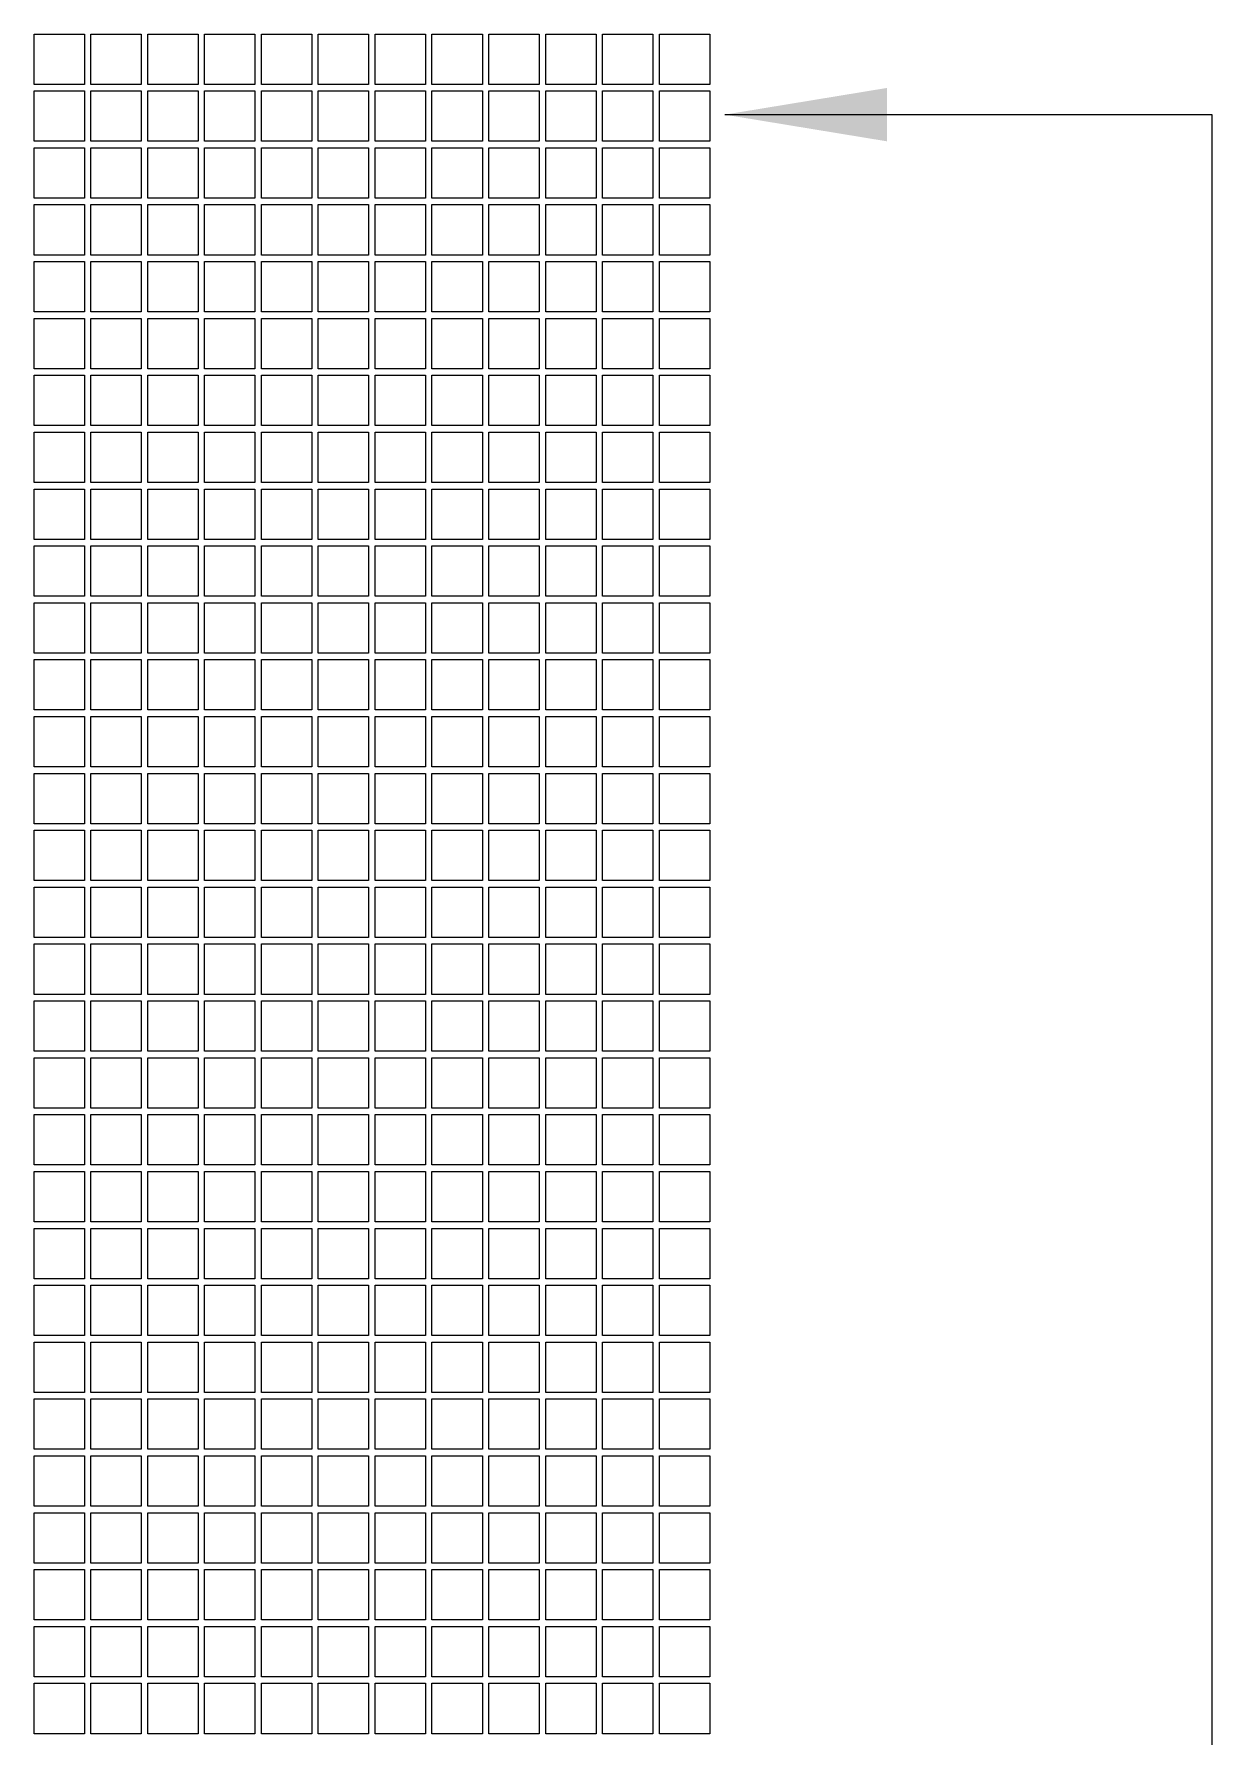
# Model space of a CAD drawing. Header units: millimetres. Extents: x -179 to 120, y 0 to 80.
# Drawn here: x 99.44 to 103.07, y 58.08 to 63.32 of the extents above; entities that cross this region are included whole.
import ezdxf

# ---------------------------------------------------------------- set-up
doc = ezdxf.new("R2010")
doc.units = ezdxf.units.MM
doc.header["$MEASUREMENT"] = 0
doc.layers.add('Index', color=7, linetype='Continuous')
doc.styles.get("Standard").update_dxf_attribs({"font": 'TIMES.TTF'})
doc.dimstyles.get("Standard").update_dxf_attribs({"dimtxt": 0.8, "dimasz": 0.75, "dimexe": 0.5, "dimexo": 0.5, "dimgap": 0.1, "dimtad": 0, "dimdec": 3, "dimdsep": 46, "dimtxsty": 'Standard', "dimcen": 0.09, "dimadec": 0, "dimazin": 2, "dimtfac": 1, "dimtdec": 3, "dimtmove": 0, "dimatfit": 3, "dimfxl": 0, "dimtolj": 1, "dimarcsym": 0})

msp = doc.modelspace()

# ---------------------------------------------------------------- linework, layer by layer
for points in [[(99.4409, 63.3213), (99.5959, 63.3213), (99.5959, 63.1663), (99.4409, 63.1663)], [(99.6159, 63.3213), (99.7709, 63.3213), (99.7709, 63.1663), (99.6159, 63.1663)], [(99.7909, 63.3213), (99.9459, 63.3213), (99.9459, 63.1663), (99.7909, 63.1663)], [(99.9659, 63.3213), (100.1209, 63.3213), (100.1209, 63.1663), (99.9659, 63.1663)], [(100.1409, 63.3213), (100.2959, 63.3213), (100.2959, 63.1663), (100.1409, 63.1663)], [(100.3159, 63.3213), (100.4709, 63.3213), (100.4709, 63.1663), (100.3159, 63.1663)], [(100.4909, 63.3213), (100.6459, 63.3213), (100.6459, 63.1663), (100.4909, 63.1663)], [(100.6659, 63.3213), (100.8209, 63.3213), (100.8209, 63.1663), (100.6659, 63.1663)], [(100.8409, 63.3213), (100.9959, 63.3213), (100.9959, 63.1663), (100.8409, 63.1663)], [(101.0159, 63.3213), (101.1709, 63.3213), (101.1709, 63.1663), (101.0159, 63.1663)], [(101.1909, 63.3213), (101.3459, 63.3213), (101.3459, 63.1663), (101.1909, 63.1663)], [(101.3659, 63.3213), (101.5209, 63.3213), (101.5209, 63.1663), (101.3659, 63.1663)], [(99.4409, 63.1463), (99.5959, 63.1463), (99.5959, 62.9913), (99.4409, 62.9913)], [(99.6159, 63.1463), (99.7709, 63.1463), (99.7709, 62.9913), (99.6159, 62.9913)], [(99.7909, 63.1463), (99.9459, 63.1463), (99.9459, 62.9913), (99.7909, 62.9913)], [(99.9659, 63.1463), (100.1209, 63.1463), (100.1209, 62.9913), (99.9659, 62.9913)], [(100.1409, 63.1463), (100.2959, 63.1463), (100.2959, 62.9913), (100.1409, 62.9913)], [(100.3159, 63.1463), (100.4709, 63.1463), (100.4709, 62.9913), (100.3159, 62.9913)], [(100.4909, 63.1463), (100.6459, 63.1463), (100.6459, 62.9913), (100.4909, 62.9913)], [(100.6659, 63.1463), (100.8209, 63.1463), (100.8209, 62.9913), (100.6659, 62.9913)], [(100.8409, 63.1463), (100.9959, 63.1463), (100.9959, 62.9913), (100.8409, 62.9913)], [(101.0159, 63.1463), (101.1709, 63.1463), (101.1709, 62.9913), (101.0159, 62.9913)], [(101.1909, 63.1463), (101.3459, 63.1463), (101.3459, 62.9913), (101.1909, 62.9913)], [(101.3659, 63.1463), (101.5209, 63.1463), (101.5209, 62.9913), (101.3659, 62.9913)], [(99.4409, 62.9713), (99.5959, 62.9713), (99.5959, 62.8163), (99.4409, 62.8163)], [(99.6159, 62.9713), (99.7709, 62.9713), (99.7709, 62.8163), (99.6159, 62.8163)], [(99.7909, 62.9713), (99.9459, 62.9713), (99.9459, 62.8163), (99.7909, 62.8163)], [(99.9659, 62.9713), (100.1209, 62.9713), (100.1209, 62.8163), (99.9659, 62.8163)], [(100.1409, 62.9713), (100.2959, 62.9713), (100.2959, 62.8163), (100.1409, 62.8163)], [(100.3159, 62.9713), (100.4709, 62.9713), (100.4709, 62.8163), (100.3159, 62.8163)], [(100.4909, 62.9713), (100.6459, 62.9713), (100.6459, 62.8163), (100.4909, 62.8163)], [(100.6659, 62.9713), (100.8209, 62.9713), (100.8209, 62.8163), (100.6659, 62.8163)], [(100.8409, 62.9713), (100.9959, 62.9713), (100.9959, 62.8163), (100.8409, 62.8163)], [(101.0159, 62.9713), (101.1709, 62.9713), (101.1709, 62.8163), (101.0159, 62.8163)], [(101.1909, 62.9713), (101.3459, 62.9713), (101.3459, 62.8163), (101.1909, 62.8163)], [(101.3659, 62.9713), (101.5209, 62.9713), (101.5209, 62.8163), (101.3659, 62.8163)], [(99.4409, 62.7963), (99.5959, 62.7963), (99.5959, 62.6413), (99.4409, 62.6413)], [(99.6159, 62.7963), (99.7709, 62.7963), (99.7709, 62.6413), (99.6159, 62.6413)], [(99.7909, 62.7963), (99.9459, 62.7963), (99.9459, 62.6413), (99.7909, 62.6413)], [(99.9659, 62.7963), (100.1209, 62.7963), (100.1209, 62.6413), (99.9659, 62.6413)], [(100.1409, 62.7963), (100.2959, 62.7963), (100.2959, 62.6413), (100.1409, 62.6413)], [(100.3159, 62.7963), (100.4709, 62.7963), (100.4709, 62.6413), (100.3159, 62.6413)], [(100.4909, 62.7963), (100.6459, 62.7963), (100.6459, 62.6413), (100.4909, 62.6413)], [(100.6659, 62.7963), (100.8209, 62.7963), (100.8209, 62.6413), (100.6659, 62.6413)], [(100.8409, 62.7963), (100.9959, 62.7963), (100.9959, 62.6413), (100.8409, 62.6413)], [(101.0159, 62.7963), (101.1709, 62.7963), (101.1709, 62.6413), (101.0159, 62.6413)], [(101.1909, 62.7963), (101.3459, 62.7963), (101.3459, 62.6413), (101.1909, 62.6413)], [(101.3659, 62.7963), (101.5209, 62.7963), (101.5209, 62.6413), (101.3659, 62.6413)], [(99.4409, 62.6213), (99.5959, 62.6213), (99.5959, 62.4663), (99.4409, 62.4663)], [(99.6159, 62.6213), (99.7709, 62.6213), (99.7709, 62.4663), (99.6159, 62.4663)], [(99.7909, 62.6213), (99.9459, 62.6213), (99.9459, 62.4663), (99.7909, 62.4663)], [(99.9659, 62.6213), (100.1209, 62.6213), (100.1209, 62.4663), (99.9659, 62.4663)], [(100.1409, 62.6213), (100.2959, 62.6213), (100.2959, 62.4663), (100.1409, 62.4663)], [(100.3159, 62.6213), (100.4709, 62.6213), (100.4709, 62.4663), (100.3159, 62.4663)], [(100.4909, 62.6213), (100.6459, 62.6213), (100.6459, 62.4663), (100.4909, 62.4663)], [(100.6659, 62.6213), (100.8209, 62.6213), (100.8209, 62.4663), (100.6659, 62.4663)], [(100.8409, 62.6213), (100.9959, 62.6213), (100.9959, 62.4663), (100.8409, 62.4663)], [(101.0159, 62.6213), (101.1709, 62.6213), (101.1709, 62.4663), (101.0159, 62.4663)], [(101.1909, 62.6213), (101.3459, 62.6213), (101.3459, 62.4663), (101.1909, 62.4663)], [(101.3659, 62.6213), (101.5209, 62.6213), (101.5209, 62.4663), (101.3659, 62.4663)], [(99.4409, 62.4463), (99.5959, 62.4463), (99.5959, 62.2913), (99.4409, 62.2913)], [(99.6159, 62.4463), (99.7709, 62.4463), (99.7709, 62.2913), (99.6159, 62.2913)], [(99.7909, 62.4463), (99.9459, 62.4463), (99.9459, 62.2913), (99.7909, 62.2913)], [(99.9659, 62.4463), (100.1209, 62.4463), (100.1209, 62.2913), (99.9659, 62.2913)], [(100.1409, 62.4463), (100.2959, 62.4463), (100.2959, 62.2913), (100.1409, 62.2913)], [(100.3159, 62.4463), (100.4709, 62.4463), (100.4709, 62.2913), (100.3159, 62.2913)], [(100.4909, 62.4463), (100.6459, 62.4463), (100.6459, 62.2913), (100.4909, 62.2913)], [(100.6659, 62.4463), (100.8209, 62.4463), (100.8209, 62.2913), (100.6659, 62.2913)], [(100.8409, 62.4463), (100.9959, 62.4463), (100.9959, 62.2913), (100.8409, 62.2913)], [(101.0159, 62.4463), (101.1709, 62.4463), (101.1709, 62.2913), (101.0159, 62.2913)], [(101.1909, 62.4463), (101.3459, 62.4463), (101.3459, 62.2913), (101.1909, 62.2913)], [(101.3659, 62.4463), (101.5209, 62.4463), (101.5209, 62.2913), (101.3659, 62.2913)], [(99.4409, 62.2713), (99.5959, 62.2713), (99.5959, 62.1163), (99.4409, 62.1163)], [(99.6159, 62.2713), (99.7709, 62.2713), (99.7709, 62.1163), (99.6159, 62.1163)], [(99.7909, 62.2713), (99.9459, 62.2713), (99.9459, 62.1163), (99.7909, 62.1163)], [(99.9659, 62.2713), (100.1209, 62.2713), (100.1209, 62.1163), (99.9659, 62.1163)], [(100.1409, 62.2713), (100.2959, 62.2713), (100.2959, 62.1163), (100.1409, 62.1163)], [(100.3159, 62.2713), (100.4709, 62.2713), (100.4709, 62.1163), (100.3159, 62.1163)], [(100.4909, 62.2713), (100.6459, 62.2713), (100.6459, 62.1163), (100.4909, 62.1163)], [(100.6659, 62.2713), (100.8209, 62.2713), (100.8209, 62.1163), (100.6659, 62.1163)], [(100.8409, 62.2713), (100.9959, 62.2713), (100.9959, 62.1163), (100.8409, 62.1163)], [(101.0159, 62.2713), (101.1709, 62.2713), (101.1709, 62.1163), (101.0159, 62.1163)], [(101.1909, 62.2713), (101.3459, 62.2713), (101.3459, 62.1163), (101.1909, 62.1163)], [(101.3659, 62.2713), (101.5209, 62.2713), (101.5209, 62.1163), (101.3659, 62.1163)], [(99.4409, 62.0963), (99.5959, 62.0963), (99.5959, 61.9413), (99.4409, 61.9413)], [(99.6159, 62.0963), (99.7709, 62.0963), (99.7709, 61.9413), (99.6159, 61.9413)], [(99.7909, 62.0963), (99.9459, 62.0963), (99.9459, 61.9413), (99.7909, 61.9413)], [(99.9659, 62.0963), (100.1209, 62.0963), (100.1209, 61.9413), (99.9659, 61.9413)], [(100.1409, 62.0963), (100.2959, 62.0963), (100.2959, 61.9413), (100.1409, 61.9413)], [(100.3159, 62.0963), (100.4709, 62.0963), (100.4709, 61.9413), (100.3159, 61.9413)], [(100.4909, 62.0963), (100.6459, 62.0963), (100.6459, 61.9413), (100.4909, 61.9413)], [(100.6659, 62.0963), (100.8209, 62.0963), (100.8209, 61.9413), (100.6659, 61.9413)], [(100.8409, 62.0963), (100.9959, 62.0963), (100.9959, 61.9413), (100.8409, 61.9413)], [(101.0159, 62.0963), (101.1709, 62.0963), (101.1709, 61.9413), (101.0159, 61.9413)], [(101.1909, 62.0963), (101.3459, 62.0963), (101.3459, 61.9413), (101.1909, 61.9413)], [(101.3659, 62.0963), (101.5209, 62.0963), (101.5209, 61.9413), (101.3659, 61.9413)], [(99.4409, 61.9213), (99.5959, 61.9213), (99.5959, 61.7663), (99.4409, 61.7663)], [(99.6159, 61.9213), (99.7709, 61.9213), (99.7709, 61.7663), (99.6159, 61.7663)], [(99.7909, 61.9213), (99.9459, 61.9213), (99.9459, 61.7663), (99.7909, 61.7663)], [(99.9659, 61.9213), (100.1209, 61.9213), (100.1209, 61.7663), (99.9659, 61.7663)], [(100.1409, 61.9213), (100.2959, 61.9213), (100.2959, 61.7663), (100.1409, 61.7663)], [(100.3159, 61.9213), (100.4709, 61.9213), (100.4709, 61.7663), (100.3159, 61.7663)], [(100.4909, 61.9213), (100.6459, 61.9213), (100.6459, 61.7663), (100.4909, 61.7663)], [(100.6659, 61.9213), (100.8209, 61.9213), (100.8209, 61.7663), (100.6659, 61.7663)], [(100.8409, 61.9213), (100.9959, 61.9213), (100.9959, 61.7663), (100.8409, 61.7663)], [(101.0159, 61.9213), (101.1709, 61.9213), (101.1709, 61.7663), (101.0159, 61.7663)], [(101.1909, 61.9213), (101.3459, 61.9213), (101.3459, 61.7663), (101.1909, 61.7663)], [(101.3659, 61.9213), (101.5209, 61.9213), (101.5209, 61.7663), (101.3659, 61.7663)], [(99.4409, 61.7463), (99.5959, 61.7463), (99.5959, 61.5913), (99.4409, 61.5913)], [(99.6159, 61.7463), (99.7709, 61.7463), (99.7709, 61.5913), (99.6159, 61.5913)], [(99.7909, 61.7463), (99.9459, 61.7463), (99.9459, 61.5913), (99.7909, 61.5913)], [(99.9659, 61.7463), (100.1209, 61.7463), (100.1209, 61.5913), (99.9659, 61.5913)], [(100.1409, 61.7463), (100.2959, 61.7463), (100.2959, 61.5913), (100.1409, 61.5913)], [(100.3159, 61.7463), (100.4709, 61.7463), (100.4709, 61.5913), (100.3159, 61.5913)], [(100.4909, 61.7463), (100.6459, 61.7463), (100.6459, 61.5913), (100.4909, 61.5913)], [(100.6659, 61.7463), (100.8209, 61.7463), (100.8209, 61.5913), (100.6659, 61.5913)], [(100.8409, 61.7463), (100.9959, 61.7463), (100.9959, 61.5913), (100.8409, 61.5913)], [(101.0159, 61.7463), (101.1709, 61.7463), (101.1709, 61.5913), (101.0159, 61.5913)], [(101.1909, 61.7463), (101.3459, 61.7463), (101.3459, 61.5913), (101.1909, 61.5913)], [(101.3659, 61.7463), (101.5209, 61.7463), (101.5209, 61.5913), (101.3659, 61.5913)], [(99.4409, 61.5713), (99.5959, 61.5713), (99.5959, 61.4163), (99.4409, 61.4163)], [(99.6159, 61.5713), (99.7709, 61.5713), (99.7709, 61.4163), (99.6159, 61.4163)], [(99.7909, 61.5713), (99.9459, 61.5713), (99.9459, 61.4163), (99.7909, 61.4163)], [(99.9659, 61.5713), (100.1209, 61.5713), (100.1209, 61.4163), (99.9659, 61.4163)], [(100.1409, 61.5713), (100.2959, 61.5713), (100.2959, 61.4163), (100.1409, 61.4163)], [(100.3159, 61.5713), (100.4709, 61.5713), (100.4709, 61.4163), (100.3159, 61.4163)], [(100.4909, 61.5713), (100.6459, 61.5713), (100.6459, 61.4163), (100.4909, 61.4163)], [(100.6659, 61.5713), (100.8209, 61.5713), (100.8209, 61.4163), (100.6659, 61.4163)], [(100.8409, 61.5713), (100.9959, 61.5713), (100.9959, 61.4163), (100.8409, 61.4163)], [(101.0159, 61.5713), (101.1709, 61.5713), (101.1709, 61.4163), (101.0159, 61.4163)], [(101.1909, 61.5713), (101.3459, 61.5713), (101.3459, 61.4163), (101.1909, 61.4163)], [(101.3659, 61.5713), (101.5209, 61.5713), (101.5209, 61.4163), (101.3659, 61.4163)], [(99.4409, 61.3963), (99.5959, 61.3963), (99.5959, 61.2413), (99.4409, 61.2413)], [(99.6159, 61.3963), (99.7709, 61.3963), (99.7709, 61.2413), (99.6159, 61.2413)], [(99.7909, 61.3963), (99.9459, 61.3963), (99.9459, 61.2413), (99.7909, 61.2413)], [(99.9659, 61.3963), (100.1209, 61.3963), (100.1209, 61.2413), (99.9659, 61.2413)], [(100.1409, 61.3963), (100.2959, 61.3963), (100.2959, 61.2413), (100.1409, 61.2413)], [(100.3159, 61.3963), (100.4709, 61.3963), (100.4709, 61.2413), (100.3159, 61.2413)], [(100.4909, 61.3963), (100.6459, 61.3963), (100.6459, 61.2413), (100.4909, 61.2413)], [(100.6659, 61.3963), (100.8209, 61.3963), (100.8209, 61.2413), (100.6659, 61.2413)], [(100.8409, 61.3963), (100.9959, 61.3963), (100.9959, 61.2413), (100.8409, 61.2413)], [(101.0159, 61.3963), (101.1709, 61.3963), (101.1709, 61.2413), (101.0159, 61.2413)], [(101.1909, 61.3963), (101.3459, 61.3963), (101.3459, 61.2413), (101.1909, 61.2413)], [(101.3659, 61.3963), (101.5209, 61.3963), (101.5209, 61.2413), (101.3659, 61.2413)], [(99.4409, 61.2213), (99.5959, 61.2213), (99.5959, 61.0663), (99.4409, 61.0663)], [(99.6159, 61.2213), (99.7709, 61.2213), (99.7709, 61.0663), (99.6159, 61.0663)], [(99.7909, 61.2213), (99.9459, 61.2213), (99.9459, 61.0663), (99.7909, 61.0663)], [(99.9659, 61.2213), (100.1209, 61.2213), (100.1209, 61.0663), (99.9659, 61.0663)], [(100.1409, 61.2213), (100.2959, 61.2213), (100.2959, 61.0663), (100.1409, 61.0663)], [(100.3159, 61.2213), (100.4709, 61.2213), (100.4709, 61.0663), (100.3159, 61.0663)], [(100.4909, 61.2213), (100.6459, 61.2213), (100.6459, 61.0663), (100.4909, 61.0663)], [(100.6659, 61.2213), (100.8209, 61.2213), (100.8209, 61.0663), (100.6659, 61.0663)], [(100.8409, 61.2213), (100.9959, 61.2213), (100.9959, 61.0663), (100.8409, 61.0663)], [(101.0159, 61.2213), (101.1709, 61.2213), (101.1709, 61.0663), (101.0159, 61.0663)], [(101.1909, 61.2213), (101.3459, 61.2213), (101.3459, 61.0663), (101.1909, 61.0663)], [(101.3659, 61.2213), (101.5209, 61.2213), (101.5209, 61.0663), (101.3659, 61.0663)], [(99.4409, 61.0463), (99.5959, 61.0463), (99.5959, 60.8913), (99.4409, 60.8913)], [(99.6159, 61.0463), (99.7709, 61.0463), (99.7709, 60.8913), (99.6159, 60.8913)], [(99.7909, 61.0463), (99.9459, 61.0463), (99.9459, 60.8913), (99.7909, 60.8913)], [(99.9659, 61.0463), (100.1209, 61.0463), (100.1209, 60.8913), (99.9659, 60.8913)], [(100.1409, 61.0463), (100.2959, 61.0463), (100.2959, 60.8913), (100.1409, 60.8913)], [(100.3159, 61.0463), (100.4709, 61.0463), (100.4709, 60.8913), (100.3159, 60.8913)], [(100.4909, 61.0463), (100.6459, 61.0463), (100.6459, 60.8913), (100.4909, 60.8913)], [(100.6659, 61.0463), (100.8209, 61.0463), (100.8209, 60.8913), (100.6659, 60.8913)], [(100.8409, 61.0463), (100.9959, 61.0463), (100.9959, 60.8913), (100.8409, 60.8913)], [(101.0159, 61.0463), (101.1709, 61.0463), (101.1709, 60.8913), (101.0159, 60.8913)], [(101.1909, 61.0463), (101.3459, 61.0463), (101.3459, 60.8913), (101.1909, 60.8913)], [(101.3659, 61.0463), (101.5209, 61.0463), (101.5209, 60.8913), (101.3659, 60.8913)], [(99.4409, 60.8713), (99.5959, 60.8713), (99.5959, 60.7163), (99.4409, 60.7163)], [(99.6159, 60.8713), (99.7709, 60.8713), (99.7709, 60.7163), (99.6159, 60.7163)], [(99.7909, 60.8713), (99.9459, 60.8713), (99.9459, 60.7163), (99.7909, 60.7163)], [(99.9659, 60.8713), (100.1209, 60.8713), (100.1209, 60.7163), (99.9659, 60.7163)], [(100.1409, 60.8713), (100.2959, 60.8713), (100.2959, 60.7163), (100.1409, 60.7163)], [(100.3159, 60.8713), (100.4709, 60.8713), (100.4709, 60.7163), (100.3159, 60.7163)], [(100.4909, 60.8713), (100.6459, 60.8713), (100.6459, 60.7163), (100.4909, 60.7163)], [(100.6659, 60.8713), (100.8209, 60.8713), (100.8209, 60.7163), (100.6659, 60.7163)], [(100.8409, 60.8713), (100.9959, 60.8713), (100.9959, 60.7163), (100.8409, 60.7163)], [(101.0159, 60.8713), (101.1709, 60.8713), (101.1709, 60.7163), (101.0159, 60.7163)], [(101.1909, 60.8713), (101.3459, 60.8713), (101.3459, 60.7163), (101.1909, 60.7163)], [(101.3659, 60.8713), (101.5209, 60.8713), (101.5209, 60.7163), (101.3659, 60.7163)], [(99.4409, 60.6963), (99.5959, 60.6963), (99.5959, 60.5413), (99.4409, 60.5413)], [(99.6159, 60.6963), (99.7709, 60.6963), (99.7709, 60.5413), (99.6159, 60.5413)], [(99.7909, 60.6963), (99.9459, 60.6963), (99.9459, 60.5413), (99.7909, 60.5413)], [(99.9659, 60.6963), (100.1209, 60.6963), (100.1209, 60.5413), (99.9659, 60.5413)], [(100.1409, 60.6963), (100.2959, 60.6963), (100.2959, 60.5413), (100.1409, 60.5413)], [(100.3159, 60.6963), (100.4709, 60.6963), (100.4709, 60.5413), (100.3159, 60.5413)], [(100.4909, 60.6963), (100.6459, 60.6963), (100.6459, 60.5413), (100.4909, 60.5413)], [(100.6659, 60.6963), (100.8209, 60.6963), (100.8209, 60.5413), (100.6659, 60.5413)], [(100.8409, 60.6963), (100.9959, 60.6963), (100.9959, 60.5413), (100.8409, 60.5413)], [(101.0159, 60.6963), (101.1709, 60.6963), (101.1709, 60.5413), (101.0159, 60.5413)], [(101.1909, 60.6963), (101.3459, 60.6963), (101.3459, 60.5413), (101.1909, 60.5413)], [(101.3659, 60.6963), (101.5209, 60.6963), (101.5209, 60.5413), (101.3659, 60.5413)], [(99.4409, 60.5213), (99.5959, 60.5213), (99.5959, 60.3663), (99.4409, 60.3663)], [(99.6159, 60.5213), (99.7709, 60.5213), (99.7709, 60.3663), (99.6159, 60.3663)], [(99.7909, 60.5213), (99.9459, 60.5213), (99.9459, 60.3663), (99.7909, 60.3663)], [(99.9659, 60.5213), (100.1209, 60.5213), (100.1209, 60.3663), (99.9659, 60.3663)], [(100.1409, 60.5213), (100.2959, 60.5213), (100.2959, 60.3663), (100.1409, 60.3663)], [(100.3159, 60.5213), (100.4709, 60.5213), (100.4709, 60.3663), (100.3159, 60.3663)], [(100.4909, 60.5213), (100.6459, 60.5213), (100.6459, 60.3663), (100.4909, 60.3663)], [(100.6659, 60.5213), (100.8209, 60.5213), (100.8209, 60.3663), (100.6659, 60.3663)], [(100.8409, 60.5213), (100.9959, 60.5213), (100.9959, 60.3663), (100.8409, 60.3663)], [(101.0159, 60.5213), (101.1709, 60.5213), (101.1709, 60.3663), (101.0159, 60.3663)], [(101.1909, 60.5213), (101.3459, 60.5213), (101.3459, 60.3663), (101.1909, 60.3663)], [(101.3659, 60.5213), (101.5209, 60.5213), (101.5209, 60.3663), (101.3659, 60.3663)], [(99.4409, 60.3463), (99.5959, 60.3463), (99.5959, 60.1913), (99.4409, 60.1913)], [(99.6159, 60.3463), (99.7709, 60.3463), (99.7709, 60.1913), (99.6159, 60.1913)], [(99.7909, 60.3463), (99.9459, 60.3463), (99.9459, 60.1913), (99.7909, 60.1913)], [(99.9659, 60.3463), (100.1209, 60.3463), (100.1209, 60.1913), (99.9659, 60.1913)], [(100.1409, 60.3463), (100.2959, 60.3463), (100.2959, 60.1913), (100.1409, 60.1913)], [(100.3159, 60.3463), (100.4709, 60.3463), (100.4709, 60.1913), (100.3159, 60.1913)], [(100.4909, 60.3463), (100.6459, 60.3463), (100.6459, 60.1913), (100.4909, 60.1913)], [(100.6659, 60.3463), (100.8209, 60.3463), (100.8209, 60.1913), (100.6659, 60.1913)], [(100.8409, 60.3463), (100.9959, 60.3463), (100.9959, 60.1913), (100.8409, 60.1913)], [(101.0159, 60.3463), (101.1709, 60.3463), (101.1709, 60.1913), (101.0159, 60.1913)], [(101.1909, 60.3463), (101.3459, 60.3463), (101.3459, 60.1913), (101.1909, 60.1913)], [(101.3659, 60.3463), (101.5209, 60.3463), (101.5209, 60.1913), (101.3659, 60.1913)], [(99.4409, 60.1713), (99.5959, 60.1713), (99.5959, 60.0163), (99.4409, 60.0163)], [(99.6159, 60.1713), (99.7709, 60.1713), (99.7709, 60.0163), (99.6159, 60.0163)], [(99.7909, 60.1713), (99.9459, 60.1713), (99.9459, 60.0163), (99.7909, 60.0163)], [(99.9659, 60.1713), (100.1209, 60.1713), (100.1209, 60.0163), (99.9659, 60.0163)], [(100.1409, 60.1713), (100.2959, 60.1713), (100.2959, 60.0163), (100.1409, 60.0163)], [(100.3159, 60.1713), (100.4709, 60.1713), (100.4709, 60.0163), (100.3159, 60.0163)], [(100.4909, 60.1713), (100.6459, 60.1713), (100.6459, 60.0163), (100.4909, 60.0163)], [(100.6659, 60.1713), (100.8209, 60.1713), (100.8209, 60.0163), (100.6659, 60.0163)], [(100.8409, 60.1713), (100.9959, 60.1713), (100.9959, 60.0163), (100.8409, 60.0163)], [(101.0159, 60.1713), (101.1709, 60.1713), (101.1709, 60.0163), (101.0159, 60.0163)], [(101.1909, 60.1713), (101.3459, 60.1713), (101.3459, 60.0163), (101.1909, 60.0163)], [(101.3659, 60.1713), (101.5209, 60.1713), (101.5209, 60.0163), (101.3659, 60.0163)], [(99.4409, 59.9963), (99.5959, 59.9963), (99.5959, 59.8413), (99.4409, 59.8413)], [(99.6159, 59.9963), (99.7709, 59.9963), (99.7709, 59.8413), (99.6159, 59.8413)], [(99.7909, 59.9963), (99.9459, 59.9963), (99.9459, 59.8413), (99.7909, 59.8413)], [(99.9659, 59.9963), (100.1209, 59.9963), (100.1209, 59.8413), (99.9659, 59.8413)], [(100.1409, 59.9963), (100.2959, 59.9963), (100.2959, 59.8413), (100.1409, 59.8413)], [(100.3159, 59.9963), (100.4709, 59.9963), (100.4709, 59.8413), (100.3159, 59.8413)], [(100.4909, 59.9963), (100.6459, 59.9963), (100.6459, 59.8413), (100.4909, 59.8413)], [(100.6659, 59.9963), (100.8209, 59.9963), (100.8209, 59.8413), (100.6659, 59.8413)], [(100.8409, 59.9963), (100.9959, 59.9963), (100.9959, 59.8413), (100.8409, 59.8413)], [(101.0159, 59.9963), (101.1709, 59.9963), (101.1709, 59.8413), (101.0159, 59.8413)], [(101.1909, 59.9963), (101.3459, 59.9963), (101.3459, 59.8413), (101.1909, 59.8413)], [(101.3659, 59.9963), (101.5209, 59.9963), (101.5209, 59.8413), (101.3659, 59.8413)], [(99.4409, 59.8213), (99.5959, 59.8213), (99.5959, 59.6663), (99.4409, 59.6663)], [(99.6159, 59.8213), (99.7709, 59.8213), (99.7709, 59.6663), (99.6159, 59.6663)], [(99.7909, 59.8213), (99.9459, 59.8213), (99.9459, 59.6663), (99.7909, 59.6663)], [(99.9659, 59.8213), (100.1209, 59.8213), (100.1209, 59.6663), (99.9659, 59.6663)], [(100.1409, 59.8213), (100.2959, 59.8213), (100.2959, 59.6663), (100.1409, 59.6663)], [(100.3159, 59.8213), (100.4709, 59.8213), (100.4709, 59.6663), (100.3159, 59.6663)], [(100.4909, 59.8213), (100.6459, 59.8213), (100.6459, 59.6663), (100.4909, 59.6663)], [(100.6659, 59.8213), (100.8209, 59.8213), (100.8209, 59.6663), (100.6659, 59.6663)], [(100.8409, 59.8213), (100.9959, 59.8213), (100.9959, 59.6663), (100.8409, 59.6663)], [(101.0159, 59.8213), (101.1709, 59.8213), (101.1709, 59.6663), (101.0159, 59.6663)], [(101.1909, 59.8213), (101.3459, 59.8213), (101.3459, 59.6663), (101.1909, 59.6663)], [(101.3659, 59.8213), (101.5209, 59.8213), (101.5209, 59.6663), (101.3659, 59.6663)], [(99.4409, 59.6463), (99.5959, 59.6463), (99.5959, 59.4913), (99.4409, 59.4913)], [(99.6159, 59.6463), (99.7709, 59.6463), (99.7709, 59.4913), (99.6159, 59.4913)], [(99.7909, 59.6463), (99.9459, 59.6463), (99.9459, 59.4913), (99.7909, 59.4913)], [(99.9659, 59.6463), (100.1209, 59.6463), (100.1209, 59.4913), (99.9659, 59.4913)], [(100.1409, 59.6463), (100.2959, 59.6463), (100.2959, 59.4913), (100.1409, 59.4913)], [(100.3159, 59.6463), (100.4709, 59.6463), (100.4709, 59.4913), (100.3159, 59.4913)], [(100.4909, 59.6463), (100.6459, 59.6463), (100.6459, 59.4913), (100.4909, 59.4913)], [(100.6659, 59.6463), (100.8209, 59.6463), (100.8209, 59.4913), (100.6659, 59.4913)], [(100.8409, 59.6463), (100.9959, 59.6463), (100.9959, 59.4913), (100.8409, 59.4913)], [(101.0159, 59.6463), (101.1709, 59.6463), (101.1709, 59.4913), (101.0159, 59.4913)], [(101.1909, 59.6463), (101.3459, 59.6463), (101.3459, 59.4913), (101.1909, 59.4913)], [(101.3659, 59.6463), (101.5209, 59.6463), (101.5209, 59.4913), (101.3659, 59.4913)], [(99.4409, 59.4713), (99.5959, 59.4713), (99.5959, 59.3163), (99.4409, 59.3163)], [(99.6159, 59.4713), (99.7709, 59.4713), (99.7709, 59.3163), (99.6159, 59.3163)], [(99.7909, 59.4713), (99.9459, 59.4713), (99.9459, 59.3163), (99.7909, 59.3163)], [(99.9659, 59.4713), (100.1209, 59.4713), (100.1209, 59.3163), (99.9659, 59.3163)], [(100.1409, 59.4713), (100.2959, 59.4713), (100.2959, 59.3163), (100.1409, 59.3163)], [(100.3159, 59.4713), (100.4709, 59.4713), (100.4709, 59.3163), (100.3159, 59.3163)], [(100.4909, 59.4713), (100.6459, 59.4713), (100.6459, 59.3163), (100.4909, 59.3163)], [(100.6659, 59.4713), (100.8209, 59.4713), (100.8209, 59.3163), (100.6659, 59.3163)], [(100.8409, 59.4713), (100.9959, 59.4713), (100.9959, 59.3163), (100.8409, 59.3163)], [(101.0159, 59.4713), (101.1709, 59.4713), (101.1709, 59.3163), (101.0159, 59.3163)], [(101.1909, 59.4713), (101.3459, 59.4713), (101.3459, 59.3163), (101.1909, 59.3163)], [(101.3659, 59.4713), (101.5209, 59.4713), (101.5209, 59.3163), (101.3659, 59.3163)], [(99.4409, 59.2963), (99.5959, 59.2963), (99.5959, 59.1413), (99.4409, 59.1413)], [(99.6159, 59.2963), (99.7709, 59.2963), (99.7709, 59.1413), (99.6159, 59.1413)], [(99.7909, 59.2963), (99.9459, 59.2963), (99.9459, 59.1413), (99.7909, 59.1413)], [(99.9659, 59.2963), (100.1209, 59.2963), (100.1209, 59.1413), (99.9659, 59.1413)], [(100.1409, 59.2963), (100.2959, 59.2963), (100.2959, 59.1413), (100.1409, 59.1413)], [(100.3159, 59.2963), (100.4709, 59.2963), (100.4709, 59.1413), (100.3159, 59.1413)], [(100.4909, 59.2963), (100.6459, 59.2963), (100.6459, 59.1413), (100.4909, 59.1413)], [(100.6659, 59.2963), (100.8209, 59.2963), (100.8209, 59.1413), (100.6659, 59.1413)], [(100.8409, 59.2963), (100.9959, 59.2963), (100.9959, 59.1413), (100.8409, 59.1413)], [(101.0159, 59.2963), (101.1709, 59.2963), (101.1709, 59.1413), (101.0159, 59.1413)], [(101.1909, 59.2963), (101.3459, 59.2963), (101.3459, 59.1413), (101.1909, 59.1413)], [(101.3659, 59.2963), (101.5209, 59.2963), (101.5209, 59.1413), (101.3659, 59.1413)], [(99.4409, 59.1213), (99.5959, 59.1213), (99.5959, 58.9663), (99.4409, 58.9663)], [(99.6159, 59.1213), (99.7709, 59.1213), (99.7709, 58.9663), (99.6159, 58.9663)], [(99.7909, 59.1213), (99.9459, 59.1213), (99.9459, 58.9663), (99.7909, 58.9663)], [(99.9659, 59.1213), (100.1209, 59.1213), (100.1209, 58.9663), (99.9659, 58.9663)], [(100.1409, 59.1213), (100.2959, 59.1213), (100.2959, 58.9663), (100.1409, 58.9663)], [(100.3159, 59.1213), (100.4709, 59.1213), (100.4709, 58.9663), (100.3159, 58.9663)], [(100.4909, 59.1213), (100.6459, 59.1213), (100.6459, 58.9663), (100.4909, 58.9663)], [(100.6659, 59.1213), (100.8209, 59.1213), (100.8209, 58.9663), (100.6659, 58.9663)], [(100.8409, 59.1213), (100.9959, 59.1213), (100.9959, 58.9663), (100.8409, 58.9663)], [(101.0159, 59.1213), (101.1709, 59.1213), (101.1709, 58.9663), (101.0159, 58.9663)], [(101.1909, 59.1213), (101.3459, 59.1213), (101.3459, 58.9663), (101.1909, 58.9663)], [(101.3659, 59.1213), (101.5209, 59.1213), (101.5209, 58.9663), (101.3659, 58.9663)], [(99.4409, 58.9463), (99.5959, 58.9463), (99.5959, 58.7913), (99.4409, 58.7913)], [(99.6159, 58.9463), (99.7709, 58.9463), (99.7709, 58.7913), (99.6159, 58.7913)], [(99.7909, 58.9463), (99.9459, 58.9463), (99.9459, 58.7913), (99.7909, 58.7913)], [(99.9659, 58.9463), (100.1209, 58.9463), (100.1209, 58.7913), (99.9659, 58.7913)], [(100.1409, 58.9463), (100.2959, 58.9463), (100.2959, 58.7913), (100.1409, 58.7913)], [(100.3159, 58.9463), (100.4709, 58.9463), (100.4709, 58.7913), (100.3159, 58.7913)], [(100.4909, 58.9463), (100.6459, 58.9463), (100.6459, 58.7913), (100.4909, 58.7913)], [(100.6659, 58.9463), (100.8209, 58.9463), (100.8209, 58.7913), (100.6659, 58.7913)], [(100.8409, 58.9463), (100.9959, 58.9463), (100.9959, 58.7913), (100.8409, 58.7913)], [(101.0159, 58.9463), (101.1709, 58.9463), (101.1709, 58.7913), (101.0159, 58.7913)], [(101.1909, 58.9463), (101.3459, 58.9463), (101.3459, 58.7913), (101.1909, 58.7913)], [(101.3659, 58.9463), (101.5209, 58.9463), (101.5209, 58.7913), (101.3659, 58.7913)], [(99.4409, 58.7713), (99.5959, 58.7713), (99.5959, 58.6163), (99.4409, 58.6163)], [(99.6159, 58.7713), (99.7709, 58.7713), (99.7709, 58.6163), (99.6159, 58.6163)], [(99.7909, 58.7713), (99.9459, 58.7713), (99.9459, 58.6163), (99.7909, 58.6163)], [(99.9659, 58.7713), (100.1209, 58.7713), (100.1209, 58.6163), (99.9659, 58.6163)], [(100.1409, 58.7713), (100.2959, 58.7713), (100.2959, 58.6163), (100.1409, 58.6163)], [(100.3159, 58.7713), (100.4709, 58.7713), (100.4709, 58.6163), (100.3159, 58.6163)], [(100.4909, 58.7713), (100.6459, 58.7713), (100.6459, 58.6163), (100.4909, 58.6163)], [(100.6659, 58.7713), (100.8209, 58.7713), (100.8209, 58.6163), (100.6659, 58.6163)], [(100.8409, 58.7713), (100.9959, 58.7713), (100.9959, 58.6163), (100.8409, 58.6163)], [(101.0159, 58.7713), (101.1709, 58.7713), (101.1709, 58.6163), (101.0159, 58.6163)], [(101.1909, 58.7713), (101.3459, 58.7713), (101.3459, 58.6163), (101.1909, 58.6163)], [(101.3659, 58.7713), (101.5209, 58.7713), (101.5209, 58.6163), (101.3659, 58.6163)], [(99.4409, 58.5963), (99.5959, 58.5963), (99.5959, 58.4413), (99.4409, 58.4413)], [(99.6159, 58.5963), (99.7709, 58.5963), (99.7709, 58.4413), (99.6159, 58.4413)], [(99.7909, 58.5963), (99.9459, 58.5963), (99.9459, 58.4413), (99.7909, 58.4413)], [(99.9659, 58.5963), (100.1209, 58.5963), (100.1209, 58.4413), (99.9659, 58.4413)], [(100.1409, 58.5963), (100.2959, 58.5963), (100.2959, 58.4413), (100.1409, 58.4413)], [(100.3159, 58.5963), (100.4709, 58.5963), (100.4709, 58.4413), (100.3159, 58.4413)], [(100.4909, 58.5963), (100.6459, 58.5963), (100.6459, 58.4413), (100.4909, 58.4413)], [(100.6659, 58.5963), (100.8209, 58.5963), (100.8209, 58.4413), (100.6659, 58.4413)], [(100.8409, 58.5963), (100.9959, 58.5963), (100.9959, 58.4413), (100.8409, 58.4413)], [(101.0159, 58.5963), (101.1709, 58.5963), (101.1709, 58.4413), (101.0159, 58.4413)], [(101.1909, 58.5963), (101.3459, 58.5963), (101.3459, 58.4413), (101.1909, 58.4413)], [(101.3659, 58.5963), (101.5209, 58.5963), (101.5209, 58.4413), (101.3659, 58.4413)], [(99.4409, 58.4213), (99.5959, 58.4213), (99.5959, 58.2663), (99.4409, 58.2663)], [(99.6159, 58.4213), (99.7709, 58.4213), (99.7709, 58.2663), (99.6159, 58.2663)], [(99.7909, 58.4213), (99.9459, 58.4213), (99.9459, 58.2663), (99.7909, 58.2663)], [(99.9659, 58.4213), (100.1209, 58.4213), (100.1209, 58.2663), (99.9659, 58.2663)], [(100.1409, 58.4213), (100.2959, 58.4213), (100.2959, 58.2663), (100.1409, 58.2663)], [(100.3159, 58.4213), (100.4709, 58.4213), (100.4709, 58.2663), (100.3159, 58.2663)], [(100.4909, 58.4213), (100.6459, 58.4213), (100.6459, 58.2663), (100.4909, 58.2663)], [(100.6659, 58.4213), (100.8209, 58.4213), (100.8209, 58.2663), (100.6659, 58.2663)], [(100.8409, 58.4213), (100.9959, 58.4213), (100.9959, 58.2663), (100.8409, 58.2663)], [(101.0159, 58.4213), (101.1709, 58.4213), (101.1709, 58.2663), (101.0159, 58.2663)], [(101.1909, 58.4213), (101.3459, 58.4213), (101.3459, 58.2663), (101.1909, 58.2663)], [(101.3659, 58.4213), (101.5209, 58.4213), (101.5209, 58.2663), (101.3659, 58.2663)], [(99.4409, 58.2463), (99.5959, 58.2463), (99.5959, 58.0913), (99.4409, 58.0913)], [(99.6159, 58.2463), (99.7709, 58.2463), (99.7709, 58.0913), (99.6159, 58.0913)], [(99.7909, 58.2463), (99.9459, 58.2463), (99.9459, 58.0913), (99.7909, 58.0913)], [(99.9659, 58.2463), (100.1209, 58.2463), (100.1209, 58.0913), (99.9659, 58.0913)], [(100.1409, 58.2463), (100.2959, 58.2463), (100.2959, 58.0913), (100.1409, 58.0913)], [(100.3159, 58.2463), (100.4709, 58.2463), (100.4709, 58.0913), (100.3159, 58.0913)], [(100.4909, 58.2463), (100.6459, 58.2463), (100.6459, 58.0913), (100.4909, 58.0913)], [(100.6659, 58.2463), (100.8209, 58.2463), (100.8209, 58.0913), (100.6659, 58.0913)], [(100.8409, 58.2463), (100.9959, 58.2463), (100.9959, 58.0913), (100.8409, 58.0913)], [(101.0159, 58.2463), (101.1709, 58.2463), (101.1709, 58.0913), (101.0159, 58.0913)], [(101.1909, 58.2463), (101.3459, 58.2463), (101.3459, 58.0913), (101.1909, 58.0913)], [(101.3659, 58.2463), (101.5209, 58.2463), (101.5209, 58.0913), (101.3659, 58.0913)]]:
    msp.add_lwpolyline(points, close=True)

# ---------------------------------------------------------------- leaders
at = {"layer": 'Index', "color": 5}
msp.add_leader([(101.5669, 63.0733), (103.0669, 63.0733), (103.0669, 50.2759)], dimstyle='Standard', override={"dimtxt": 0.5, "dimasz": 0.5, "dimexe": 0.5, "dimexo": 0.5, "dimgap": 0.1, "dimtih": 0, "dimdec": 3}, dxfattribs=at)

doc.saveas('drawing.dxf')
